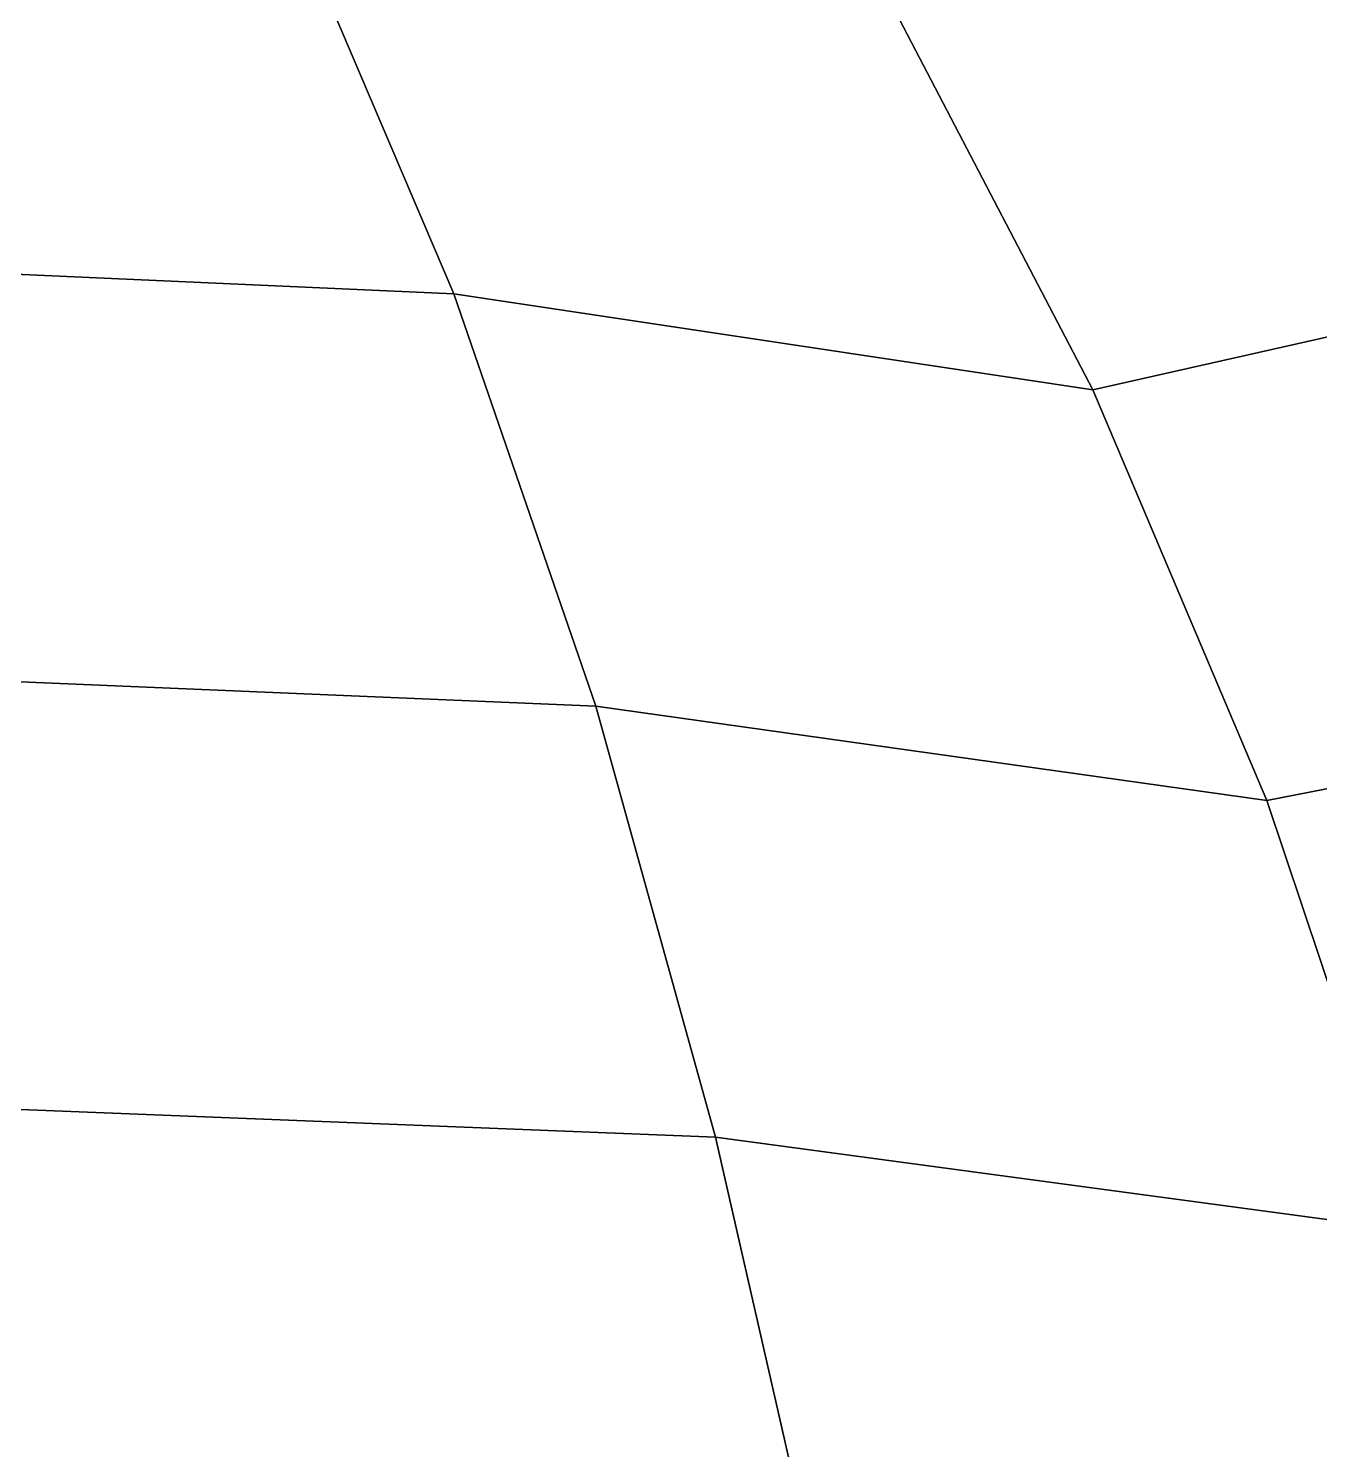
# Model space of a CAD drawing. Header units: metres. Extents: x -101 to 101, y 6 to 129.
# Drawn here: x 36.9 to 63.44, y 62.77 to 91.97 of the extents above; entities that cross this region are included whole.
import ezdxf

# ---------------------------------------------------------------- set-up
doc = ezdxf.new("R2010")
doc.units = ezdxf.units.M

msp = doc.modelspace()

# ---------------------------------------------------------------- linework, layer by layer
at = {"layer": 'layer1', "color": 1}
for points in [[(28.46228, 95.12598, -68.71402), (42.25993, 94.45861, -62.19445), (45.64843, 86.51891, -67.53748), (30.95359, 87.17583, -74.72855)], [(42.25993, 94.45862, 62.19445), (28.46229, 95.12598, 68.71401), (30.95358, 87.17583, 74.72855), (45.64843, 86.51891, 67.53748)], [(62.19446, 94.45862, -42.25991), (68.71402, 95.12598, -28.46227), (74.72855, 87.17583, -30.95358), (67.53748, 86.51891, -45.64841)], [(68.71402, 95.12598, 28.46227), (62.19446, 94.45861, 42.25991), (67.53748, 86.51891, 45.64842), (74.72855, 87.17583, 30.95358)], [(54.64939, 92.4565, 54.64938), (42.25993, 94.45862, 62.19445), (45.64843, 86.51891, 67.53748), (58.78382, 84.54813, 58.7838)], [(42.25993, 94.45861, -62.19445), (54.64939, 92.4565, -54.64938), (58.78382, 84.54813, -58.7838), (45.64843, 86.51891, -67.53748)], [(54.64939, 92.4565, -54.64938), (62.19446, 94.45862, -42.25991), (67.53748, 86.51891, -45.64841), (58.78382, 84.54813, -58.7838)], [(62.19446, 94.45861, 42.25991), (54.64939, 92.4565, 54.64938), (58.78382, 84.54813, 58.7838), (67.53748, 86.51891, 45.64842)], [(45.64843, 86.51891, 67.53748), (30.95358, 87.17583, 74.72855), (33.16496, 78.69375, 80.06726), (48.56455, 78.04726, 72.2844)], [(30.95359, 87.17583, -74.72855), (45.64843, 86.51891, -67.53748), (48.56455, 78.04726, -72.28439), (33.16495, 78.69375, -80.06726)], [(45.64843, 86.51891, -67.53748), (58.78382, 84.54813, -58.7838), (62.35837, 76.10783, -62.35835), (48.56455, 78.04726, -72.28439)], [(58.78382, 84.54813, 58.7838), (45.64843, 86.51891, 67.53748), (48.56455, 78.04726, 72.2844), (62.35837, 76.10783, 62.35835)], [(58.78382, 84.54813, -58.7838), (67.53748, 86.51891, -45.64841), (72.28441, 78.04726, -48.56453), (62.35837, 76.10783, -62.35835)], [(67.53748, 86.51891, 45.64842), (58.78382, 84.54813, 58.7838), (62.35837, 76.10783, 62.35835), (72.2844, 78.04726, 48.56454)], [(33.16495, 78.69375, -80.06726), (48.56455, 78.04726, -72.28439), (51.02489, 69.1883, -75.87411), (34.84262, 69.83003, -84.11749)], [(48.56455, 78.04726, 72.2844), (33.16496, 78.69375, 80.06726), (34.84261, 69.83003, 84.11749), (51.02489, 69.1883, 75.87412)], [(48.56455, 78.04726, -72.28439), (62.35837, 76.10783, -62.35835), (65.32816, 67.26311, -65.32813), (51.02489, 69.1883, -75.87411)], [(62.35837, 76.10783, 62.35835), (48.56455, 78.04726, 72.2844), (51.02489, 69.1883, 75.87412), (65.32816, 67.26311, 65.32814)], [(62.35837, 76.10783, -62.35835), (72.28441, 78.04726, -48.56453), (75.87414, 69.1883, -51.02487), (65.32816, 67.26311, -65.32813)], [(72.2844, 78.04726, 48.56454), (62.35837, 76.10783, 62.35835), (65.32816, 67.26311, 65.32814), (75.87413, 69.1883, 51.02488)], [(51.02489, 69.1883, 75.87412), (34.84261, 69.83003, 84.11749), (36.2457, 59.82972, 87.50484), (53.26537, 59.36755, 78.86959)], [(34.84262, 69.83003, -84.11749), (51.02489, 69.1883, -75.87411), (53.26537, 59.36755, -78.86959), (36.2457, 59.82972, -87.50483)], [(51.02489, 69.1883, -75.87411), (65.32816, 67.26311, -65.32813), (68.00701, 57.98105, -68.00699), (53.26537, 59.36755, -78.86959)], [(65.32816, 67.26311, 65.32814), (51.02489, 69.1883, 75.87412), (53.26537, 59.36755, 78.86959), (68.00701, 57.98105, 68.007)]]:
    msp.add_3dface(points, dxfattribs=at)

doc.saveas('drawing.dxf')
